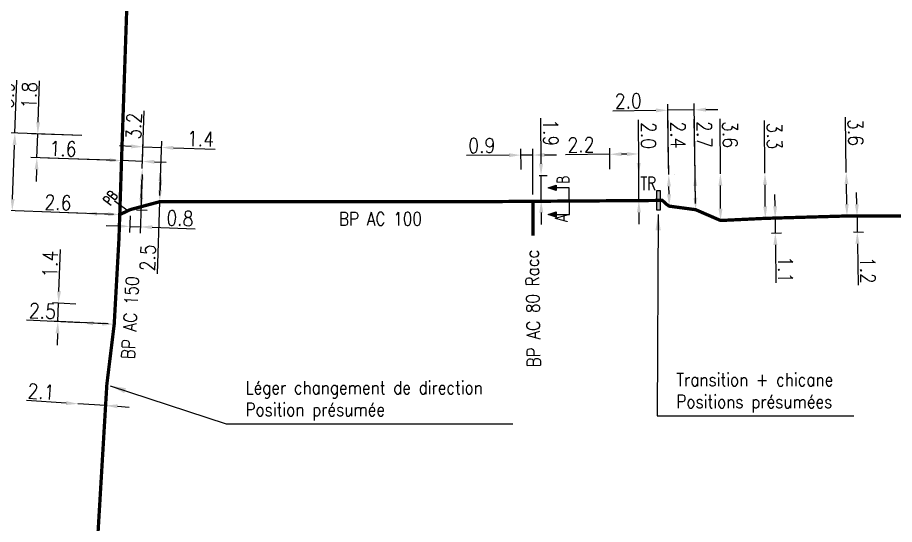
# Model space of a CAD drawing. Header units: millimetres. Extents: x 185000 to 186000, y 127990 to 129010.
# Drawn here: x 185063.8 to 185130.4, y 128112.7 to 128151.2 of the extents above; entities that cross this region are included whole.
import ezdxf
from ezdxf.enums import TextEntityAlignment as Align

# ---------------------------------------------------------------- set-up
doc = ezdxf.new("R2010")
doc.units = ezdxf.units.MM
doc.header["$PDMODE"] = 34
for name, pattern in [('L_25_AP', [2000, 1000, 1000]), ('L_25_PE', [2000, 1000, 1000]), ('L_RAC_AP', [3.5, 2, -1.5])]:
    doc.linetypes.add(name, pattern=pattern)
doc.layers.get('0').update_dxf_attribs({"linetype": 'CONTINUOUS'})
doc.layers.get('DEFPOINTS').update_dxf_attribs({"linetype": 'CONTINUOUS'})
for name, color, linetype in [('L_150', 1, 'CONTINUOUS'), ('L_170', 7, 'CONTINUOUS'), ('L_340', 7, 'CONTINUOUS'), ('L_900', 7, 'CONTINUOUS')]:
    doc.layers.add(name, color=color, linetype=linetype)
doc.styles.add('G_ROMANS', font='ROMANS.SHX', dxfattribs={"width": 0.75})
doc.styles.add('indication', font='isocp.shx', dxfattribs={"width": 0.85})
doc.styles.get("Standard").update_dxf_attribs({"font": 'romans.shx', "width": 0.85})
doc.dimstyles.get("Standard").update_dxf_attribs({"dimtxt": 1.5, "dimasz": 1.2, "dimexe": 0.625, "dimexo": 0.625, "dimgap": 0.25, "dimtad": 1, "dimdec": 1, "dimzin": 0, "dimdsep": 46, "dimtxsty": 'Standard', "dimcen": -0.5, "dimadec": 0, "dimazin": 0, "dimtfac": 1, "dimtdec": 1, "dimtmove": 0, "dimatfit": 3, "dimfxl": 0, "dimtolj": 1, "dimtzin": 0, "dimarcsym": 0})

# ---------------------------------------------------------------- blocks, each defined once
blk = doc.blocks.new('*D2101')
at = {"layer": 'DEFPOINTS', "color": 0, "linetype": 'Continuous', "transparency": 16777216}
for p in [(185066.927, 128129.486), (185068.707, 128129.402), (185071.155, 128127.886)]:
    blk.add_point(p, dxfattribs=at)
at = {"layer": 'L_150', "color": 0, "linetype": 'Continuous', "lineweight": -2, "transparency": 16777216}
for p, q in [((185066.958, 128130.385), (185067.07, 128133.571)), ((185068.238, 128129.424), (185066.459, 128129.508)), ((185066.878, 128128.087), (185066.927, 128129.486)), ((185070.687, 128127.908), (185066.41, 128128.109)), ((185066.847, 128127.187), (185066.816, 128126.288))]:
    blk.add_line(p, q, dxfattribs=at)
at = {"layer": 'L_150', "color": 0, "linetype": 'Continuous', "transparency": 16777216}
for points in [[(185066.809, 128130.39), (185067.108, 128130.38), (185066.927, 128129.486)], [(185066.697, 128127.192), (185066.997, 128127.182), (185066.878, 128128.087)]]:
    blk.add_solid(points, dxfattribs=at)
at = {"layer": 'L_150', "color": 0, "linetype": 'Continuous', "transparency": 16777216, "insert": (185066.28, 128132.454), "char_height": 1.125, "attachment_point": 5, "rotation": 88.00261}
blk.add_mtext('\\A1;1.4', dxfattribs=at)
blk = doc.blocks.new('*D2102')
at = {"layer": 'DEFPOINTS', "color": 0, "linetype": 'Continuous', "transparency": 16777216}
for p in [(185068.658, 128128.003), (185068.658, 128128.003), (185071.155, 128127.886)]:
    blk.add_point(p, dxfattribs=at)
at = {"layer": 'L_150', "color": 0, "linetype": 'Continuous', "lineweight": -2, "transparency": 16777216}
for p, q in [((185068.658, 128128.003), (185064.484, 128128.199)), ((185070.256, 128127.928), (185069.557, 128127.961))]:
    blk.add_line(p, q, dxfattribs=at)
at = {"layer": 'L_150', "color": 0, "linetype": 'Continuous', "transparency": 16777216}
for points in [[(185069.564, 128128.111), (185069.55, 128127.811), (185068.658, 128128.003)], [(185070.263, 128128.078), (185070.249, 128127.778), (185071.155, 128127.886)]]:
    blk.add_solid(points, dxfattribs=at)
at = {"layer": 'L_150', "color": 0, "linetype": 'Continuous', "transparency": 16777216, "insert": (185065.707, 128128.892), "char_height": 1.125, "attachment_point": 5, "rotation": 357.31492}
blk.add_mtext('\\A1;2.5', dxfattribs=at)
blk = doc.blocks.new('*D2103')
at = {"layer": 'DEFPOINTS', "color": 0, "linetype": 'Continuous', "transparency": 16777216}
for p in [(185068.404, 128121.844), (185068.404, 128121.844), (185070.5, 128121.712)]:
    blk.add_point(p, dxfattribs=at)
at = {"layer": 'L_150', "color": 0, "linetype": 'Continuous', "lineweight": -2, "transparency": 16777216}
for p, q in [((185067.506, 128121.901), (185064.506, 128122.091)), ((185070.5, 128121.712), (185068.404, 128121.844)), ((185071.398, 128121.655), (185072.296, 128121.598))]:
    blk.add_line(p, q, dxfattribs=at)
at = {"layer": 'L_150', "color": 0, "linetype": 'Continuous', "transparency": 16777216}
for points in [[(185067.515, 128122.051), (185067.496, 128121.751), (185068.404, 128121.844)], [(185071.407, 128121.805), (185071.388, 128121.505), (185070.5, 128121.712)]]:
    blk.add_solid(points, dxfattribs=at)
at = {"layer": 'L_150', "color": 0, "linetype": 'Continuous', "transparency": 16777216, "insert": (185065.604, 128122.773), "char_height": 1.125, "attachment_point": 5, "rotation": 356.38094}
blk.add_mtext('\\A1;2.1', dxfattribs=at)
blk = doc.blocks.new('*D2104')
at = {"layer": 'DEFPOINTS', "color": 0, "linetype": 'Continuous', "transparency": 16777216}
for p in [(185065.348, 128142.336), (185069.153, 128142.203), (185071.71, 128140.313)]:
    blk.add_point(p, dxfattribs=at)
at = {"layer": 'L_150', "color": 0, "linetype": 'Continuous', "lineweight": -2, "transparency": 16777216}
for p, q in [((185065.379, 128143.235), (185065.488, 128146.375)), ((185068.685, 128142.219), (185064.879, 128142.352)), ((185065.285, 128140.537), (185065.348, 128142.336)), ((185071.241, 128140.329), (185064.816, 128140.553)), ((185065.253, 128139.637), (185065.222, 128138.738))]:
    blk.add_line(p, q, dxfattribs=at)
at = {"layer": 'L_150', "color": 0, "linetype": 'Continuous', "transparency": 16777216}
for points in [[(185065.229, 128143.24), (185065.529, 128143.23), (185065.348, 128142.336)], [(185065.103, 128139.643), (185065.403, 128139.632), (185065.285, 128140.537)]]:
    blk.add_solid(points, dxfattribs=at)
at = {"layer": 'L_150', "color": 0, "linetype": 'Continuous', "transparency": 16777216, "insert": (185064.7, 128145.281), "char_height": 1.125, "attachment_point": 5, "rotation": 88.00261}
blk.add_mtext('\\A1;1.8', dxfattribs=at)
blk = doc.blocks.new('*D2105')
at = {"layer": 'DEFPOINTS', "color": 0, "linetype": 'Continuous', "transparency": 16777216}
for p in [(185071.71, 128140.313), (185073.309, 128140.257), (185073.309, 128140.257)]:
    blk.add_point(p, dxfattribs=at)
at = {"layer": 'L_150', "color": 0, "linetype": 'Continuous', "lineweight": -2, "transparency": 16777216}
for p, q in [((185070.81, 128140.344), (185066.123, 128140.508)), ((185073.309, 128140.257), (185071.71, 128140.313)), ((185074.208, 128140.226), (185075.108, 128140.194))]:
    blk.add_line(p, q, dxfattribs=at)
at = {"layer": 'L_150', "color": 0, "linetype": 'Continuous', "transparency": 16777216}
for points in [[(185070.815, 128140.494), (185070.805, 128140.194), (185071.71, 128140.313)], [(185074.213, 128140.376), (185074.203, 128140.076), (185073.309, 128140.257)]]:
    blk.add_solid(points, dxfattribs=at)
at = {"layer": 'L_150', "color": 0, "linetype": 'Continuous', "transparency": 16777216, "insert": (185067.27, 128141.218), "char_height": 1.125, "attachment_point": 5, "rotation": 358.00261}
blk.add_mtext('\\A1;1.6', dxfattribs=at)
blk = doc.blocks.new('*D2106')
at = {"layer": 'DEFPOINTS', "color": 0, "linetype": 'Continuous', "transparency": 16777216}
for p in [(185063.613, 128142.396), (185069.153, 128142.203), (185071.576, 128136.215)]:
    blk.add_point(p, dxfattribs=at)
at = {"layer": 'L_150', "color": 0, "linetype": 'Continuous', "lineweight": -2, "transparency": 16777216}
for p, q in [((185063.613, 128142.396), (185063.754, 128146.423)), ((185068.685, 128142.219), (185063.145, 128142.413)), ((185063.439, 128137.399), (185063.582, 128141.497)), ((185071.107, 128136.231), (185062.939, 128136.516))]:
    blk.add_line(p, q, dxfattribs=at)
at = {"layer": 'L_150', "color": 0, "linetype": 'Continuous', "transparency": 16777216}
for points in [[(185063.432, 128141.502), (185063.732, 128141.492), (185063.613, 128142.396)], [(185063.289, 128137.404), (185063.589, 128137.394), (185063.408, 128136.5)]]:
    blk.add_solid(points, dxfattribs=at)
at = {"layer": 'L_150', "color": 0, "linetype": 'Continuous', "transparency": 16777216, "insert": (185062.964, 128145.283), "char_height": 1.125, "attachment_point": 5, "rotation": 88.00261}
blk.add_mtext('\\A1;5.9', dxfattribs=at)
blk = doc.blocks.new('*D2107')
at = {"layer": 'DEFPOINTS', "color": 0, "linetype": 'Continuous', "transparency": 16777216}
for p in [(185068.947, 128136.307), (185068.947, 128136.307), (185071.576, 128136.215)]:
    blk.add_point(p, dxfattribs=at)
at = {"layer": 'L_150', "color": 0, "linetype": 'Continuous', "lineweight": -2, "transparency": 16777216}
for p, q in [((185068.947, 128136.307), (185065.671, 128136.421)), ((185070.676, 128136.246), (185069.847, 128136.275))]:
    blk.add_line(p, q, dxfattribs=at)
at = {"layer": 'L_150', "color": 0, "linetype": 'Continuous', "transparency": 16777216}
for points in [[(185069.852, 128136.425), (185069.842, 128136.125), (185068.947, 128136.307)], [(185070.682, 128136.396), (185070.671, 128136.096), (185071.576, 128136.215)]]:
    blk.add_solid(points, dxfattribs=at)
at = {"layer": 'L_150', "color": 0, "linetype": 'Continuous', "transparency": 16777216, "insert": (185066.885, 128137.129), "char_height": 1.125, "attachment_point": 5, "rotation": 358.00261}
blk.add_mtext('\\A1;2.6', dxfattribs=at)
blk = doc.blocks.new('*D2108')
at = {"layer": 'DEFPOINTS', "color": 0, "linetype": 'Continuous', "transparency": 16777216}
for p in [(185073.347, 128141.364), (185073.29, 128139.717), (185074.604, 128137.191)]:
    blk.add_point(p, dxfattribs=at)
at = {"layer": 'L_150', "color": 0, "linetype": 'Continuous', "lineweight": -2, "transparency": 16777216}
for p, q in [((185073.306, 128140.185), (185073.363, 128141.833)), ((185074.62, 128137.659), (185074.762, 128141.785)), ((185072.447, 128141.395), (185071.548, 128141.426)), ((185073.347, 128141.364), (185074.746, 128141.317)), ((185075.645, 128141.286), (185078.831, 128141.177))]:
    blk.add_line(p, q, dxfattribs=at)
at = {"layer": 'L_150', "color": 0, "linetype": 'Continuous', "transparency": 16777216}
for points in [[(185072.452, 128141.545), (185072.442, 128141.245), (185073.347, 128141.364)], [(185075.651, 128141.436), (185075.64, 128141.136), (185074.746, 128141.317)]]:
    blk.add_solid(points, dxfattribs=at)
at = {"layer": 'L_150', "color": 0, "linetype": 'Continuous', "transparency": 16777216, "insert": (185077.714, 128141.966), "char_height": 1.125, "attachment_point": 5, "rotation": 358.04693}
blk.add_mtext('\\A1;1.4', dxfattribs=at)
blk = doc.blocks.new('*D2109')
at = {"layer": 'DEFPOINTS', "color": 0, "linetype": 'Continuous', "transparency": 16777216}
for p in [(185074.689, 128139.669), (185074.689, 128139.669), (185074.604, 128137.191)]:
    blk.add_point(p, dxfattribs=at)
at = {"layer": 'L_150', "color": 0, "linetype": 'Continuous', "lineweight": -2, "transparency": 16777216}
for p, q in [((185074.658, 128138.77), (185074.635, 128138.09)), ((185074.604, 128137.191), (185074.415, 128131.723))]:
    blk.add_line(p, q, dxfattribs=at)
at = {"layer": 'L_150', "color": 0, "linetype": 'Continuous', "transparency": 16777216}
for points in [[(185074.508, 128138.775), (185074.808, 128138.765), (185074.689, 128139.669)], [(185074.485, 128138.095), (185074.785, 128138.085), (185074.604, 128137.191)]]:
    blk.add_solid(points, dxfattribs=at)
at = {"layer": 'L_150', "color": 0, "linetype": 'Continuous', "transparency": 16777216, "insert": (185073.707, 128132.937), "char_height": 1.125, "attachment_point": 5, "rotation": 88.02665}
blk.add_mtext('\\A1;2.5', dxfattribs=at)
blk = doc.blocks.new('*D2110')
at = {"layer": 'DEFPOINTS', "color": 0, "ltscale": 0.5, "transparency": 16777216}
for p in [(185073.29, 128139.717), (185072.382, 128136.596), (185073.137, 128135.284)]:
    blk.add_point(p, dxfattribs=at)
at = {"layer": 'L_340', "color": 0, "lineweight": -2, "ltscale": 0.5, "transparency": 16777216}
for p, q in [((185073.274, 128139.249), (185073.121, 128134.816)), ((185072.366, 128136.128), (185072.322, 128134.843)), ((185071.438, 128135.342), (185070.539, 128135.373)), ((185072.338, 128135.312), (185073.137, 128135.284)), ((185074.037, 128135.254), (185077.313, 128135.142))]:
    blk.add_line(p, q, dxfattribs=at)
at = {"layer": 'L_340', "color": 0, "ltscale": 0.5, "transparency": 16777216}
for points in [[(185071.443, 128135.492), (185071.433, 128135.192), (185072.338, 128135.312)], [(185074.042, 128135.404), (185074.032, 128135.104), (185073.137, 128135.284)]]:
    blk.add_solid(points, dxfattribs=at)
at = {"layer": 'L_340', "color": 0, "ltscale": 0.5, "transparency": 16777216, "insert": (185076.15, 128135.932), "char_height": 1.125, "attachment_point": 5, "rotation": 358.04693}
blk.add_mtext('\\A1;0.8', dxfattribs=at)
blk = doc.blocks.new('*D2111')
at = {"layer": 'DEFPOINTS', "color": 0, "ltscale": 0.5, "transparency": 16777216}
for p in [(185073.29, 128139.717), (185073.29, 128139.717), (185072.382, 128136.596)]:
    blk.add_point(p, dxfattribs=at)
at = {"layer": 'L_340', "color": 0, "lineweight": -2, "ltscale": 0.5, "transparency": 16777216}
for p, q in [((185073.29, 128139.717), (185073.441, 128144.098)), ((185073.213, 128137.468), (185073.259, 128138.818)), ((185072.85, 128136.58), (185073.65, 128136.552))]:
    blk.add_line(p, q, dxfattribs=at)
at = {"layer": 'L_340', "color": 0, "ltscale": 0.5, "transparency": 16777216}
for points in [[(185073.109, 128138.823), (185073.409, 128138.812), (185073.29, 128139.717)], [(185073.063, 128137.473), (185073.362, 128137.463), (185073.182, 128136.569)]]:
    blk.add_solid(points, dxfattribs=at)
at = {"layer": 'L_340', "color": 0, "ltscale": 0.5, "transparency": 16777216, "insert": (185072.65, 128142.935), "char_height": 1.125, "attachment_point": 5, "rotation": 88.02665}
blk.add_mtext('\\A1;3.2', dxfattribs=at)
blk = doc.blocks.new('*D2112')
at = {"layer": 'DEFPOINTS', "color": 0, "linetype": 'Continuous', "transparency": 16777216}
for p in [(185102.046, 128140.733), (185102.053, 128139.173), (185102.961, 128137.26)]:
    blk.add_point(p, dxfattribs=at)
at = {"layer": 'L_170', "color": 0, "linetype": 'Continuous', "lineweight": -2, "transparency": 16777216}
for p, q in [((185102.051, 128139.642), (185102.044, 128141.201)), ((185102.959, 128137.729), (185102.944, 128141.208)), ((185101.146, 128140.726), (185097.911, 128140.702)), ((185102.946, 128140.739), (185102.046, 128140.733)), ((185103.846, 128140.746), (185104.746, 128140.753))]:
    blk.add_line(p, q, dxfattribs=at)
at = {"layer": 'L_170', "color": 0, "linetype": 'Continuous', "transparency": 16777216}
for points in [[(185101.145, 128140.876), (185101.147, 128140.576), (185102.046, 128140.733)], [(185103.845, 128140.896), (185103.847, 128140.596), (185102.946, 128140.739)]]:
    blk.add_solid(points, dxfattribs=at)
at = {"layer": 'L_170', "color": 0, "linetype": 'Continuous', "transparency": 16777216, "insert": (185099.072, 128141.46), "char_height": 1.125, "attachment_point": 5, "rotation": 0.42906}
blk.add_mtext('\\A1;0.9', dxfattribs=at)
blk = doc.blocks.new('*D2113')
at = {"layer": 'DEFPOINTS', "color": 0, "linetype": 'Continuous', "transparency": 16777216}
for p in [(185102.953, 128139.18), (185103.573, 128139.182), (185102.961, 128137.26)]:
    blk.add_point(p, dxfattribs=at)
at = {"layer": 'L_170', "color": 0, "linetype": 'Continuous', "lineweight": -2, "transparency": 16777216}
for p, q in [((185103.57, 128140.082), (185103.555, 128143.528)), ((185103.422, 128139.182), (185104.042, 128139.184)), ((185103.582, 128137.262), (185103.573, 128139.182)), ((185103.43, 128137.262), (185104.05, 128137.264)), ((185103.586, 128136.362), (185103.589, 128135.462))]:
    blk.add_line(p, q, dxfattribs=at)
at = {"layer": 'L_170', "color": 0, "linetype": 'Continuous', "transparency": 16777216}
for points in [[(185103.72, 128140.083), (185103.42, 128140.082), (185103.573, 128139.182)], [(185103.736, 128136.363), (185103.436, 128136.362), (185103.582, 128137.262)]]:
    blk.add_solid(points, dxfattribs=at)
at = {"layer": 'L_170', "color": 0, "linetype": 'Continuous', "transparency": 16777216, "insert": (185104.309, 128142.433), "char_height": 1.125, "attachment_point": 5, "rotation": 270.24637}
blk.add_mtext('\\A1;1.9', dxfattribs=at)
blk = doc.blocks.new('L_340_13')
at = {"color": 0, "linetype": 'Continuous', "flags": 128}
blk.add_lwpolyline([(0, 0), (0, 1.25)], dxfattribs=at)
at = {"color": 0, "linetype": 'Continuous', "style": 'G_ROMANS', "width": 0.75}
blk.add_text('PB', height=0.75, dxfattribs=at).set_placement((0, 1.663), align=Align.MIDDLE)
at = {"color": 0, "linetype": 'Continuous', "width": 0.75, "flags": 3}
for tag, p in [('DEF_LEG', (0, -10)), ('DEF_COUP', (0, -12.5)), ('DEF_TYPE', (0, -15))]:
    blk.add_attdef(tag, text='', height=1.2, dxfattribs=at).set_placement(p, align=Align.MIDDLE)
blk = doc.blocks.new('*D2166')
at = {"layer": 'DEFPOINTS', "color": 0, "linetype": 'Continuous', "transparency": 16777216}
for p in [(185126.753, 128139.419), (185126.753, 128139.419), (185126.804, 128136.11)]:
    blk.add_point(p, dxfattribs=at)
at = {"layer": 'L_150', "color": 0, "linetype": 'Continuous', "lineweight": -2, "transparency": 16777216}
for p, q in [((185126.753, 128139.419), (185126.688, 128143.627)), ((185126.79, 128137.01), (185126.767, 128138.519))]:
    blk.add_line(p, q, dxfattribs=at)
at = {"layer": 'L_150', "color": 0, "linetype": 'Continuous', "transparency": 16777216}
for points in [[(185126.917, 128138.521), (185126.617, 128138.517), (185126.753, 128139.419)], [(185126.94, 128137.012), (185126.64, 128137.007), (185126.804, 128136.11)]]:
    blk.add_solid(points, dxfattribs=at)
at = {"layer": 'L_150', "color": 0, "linetype": 'Continuous', "transparency": 16777216, "insert": (185127.456, 128142.449), "char_height": 1.125, "attachment_point": 5, "rotation": 270.88237}
blk.add_mtext('\\A1;3.6', dxfattribs=at)
blk = doc.blocks.new('*D2167')
at = {"layer": 'DEFPOINTS', "color": 0, "linetype": 'Continuous', "transparency": 16777216}
for p in [(185126.804, 128136.11), (185126.822, 128134.91), (185127.587, 128134.897)]:
    blk.add_point(p, dxfattribs=at)
at = {"layer": 'L_150', "color": 0, "linetype": 'Continuous', "lineweight": -2, "transparency": 16777216}
for p, q in [((185127.554, 128136.996), (185127.541, 128137.896)), ((185127.273, 128136.102), (185128.037, 128136.088)), ((185127.568, 128136.096), (185127.587, 128134.897)), ((185127.291, 128134.902), (185128.056, 128134.888)), ((185127.601, 128133.997), (185127.649, 128130.855))]:
    blk.add_line(p, q, dxfattribs=at)
at = {"layer": 'L_150', "color": 0, "linetype": 'Continuous', "transparency": 16777216}
for points in [[(185127.704, 128136.999), (185127.404, 128136.994), (185127.568, 128136.096)], [(185127.751, 128133.999), (185127.451, 128133.994), (185127.587, 128134.897)]]:
    blk.add_solid(points, dxfattribs=at)
at = {"layer": 'L_150', "color": 0, "linetype": 'Continuous', "transparency": 16777216, "insert": (185128.382, 128131.987), "char_height": 1.125, "attachment_point": 5, "rotation": 270.88237}
blk.add_mtext('\\A1;1.2', dxfattribs=at)
blk = doc.blocks.new('*D2168')
at = {"layer": 'DEFPOINTS', "color": 0, "linetype": 'Continuous', "transparency": 16777216}
for p in [(185120.575, 128139.368), (185120.575, 128139.368), (185120.604, 128135.93)]:
    blk.add_point(p, dxfattribs=at)
at = {"layer": 'L_150', "color": 0, "linetype": 'Continuous', "lineweight": -2, "transparency": 16777216}
for p, q in [((185120.575, 128139.368), (185120.542, 128143.37)), ((185120.596, 128136.83), (185120.582, 128138.468))]:
    blk.add_line(p, q, dxfattribs=at)
at = {"layer": 'L_150', "color": 0, "linetype": 'Continuous', "transparency": 16777216}
for points in [[(185120.732, 128138.469), (185120.432, 128138.467), (185120.575, 128139.368)], [(185120.746, 128136.831), (185120.446, 128136.829), (185120.604, 128135.93)]]:
    blk.add_solid(points, dxfattribs=at)
at = {"layer": 'L_150', "color": 0, "linetype": 'Continuous', "transparency": 16777216, "insert": (185121.302, 128142.187), "char_height": 1.125, "attachment_point": 5, "rotation": 270.47554}
blk.add_mtext('\\A1;3.3', dxfattribs=at)
blk = doc.blocks.new('*D2169')
at = {"layer": 'DEFPOINTS', "color": 0, "linetype": 'Continuous', "transparency": 16777216}
for p in [(185113.27, 128139.257), (185113.27, 128139.257), (185113.306, 128136.857)]:
    blk.add_point(p, dxfattribs=at)
at = {"layer": 'L_150', "color": 0, "linetype": 'Continuous', "lineweight": -2, "transparency": 16777216}
for p, q in [((185113.27, 128139.257), (185113.206, 128143.464)), ((185113.739, 128139.264), (185113.739, 128139.264)), ((185113.293, 128137.757), (185113.284, 128138.357)), ((185113.775, 128136.864), (185113.775, 128136.864))]:
    blk.add_line(p, q, dxfattribs=at)
at = {"layer": 'L_150', "color": 0, "linetype": 'Continuous', "transparency": 16777216}
for points in [[(185113.434, 128138.359), (185113.134, 128138.355), (185113.27, 128139.257)], [(185113.443, 128137.759), (185113.143, 128137.755), (185113.306, 128136.857)]]:
    blk.add_solid(points, dxfattribs=at)
at = {"layer": 'L_150', "color": 0, "linetype": 'Continuous', "transparency": 16777216, "insert": (185113.974, 128142.264), "char_height": 1.125, "attachment_point": 5, "rotation": 270.87092}
blk.add_mtext('\\A1;2.4', dxfattribs=at)
blk = doc.blocks.new('*D2170')
at = {"layer": 'DEFPOINTS', "color": 0, "linetype": 'Continuous', "transparency": 16777216}
for p in [(185117.19, 128139.317), (185117.19, 128139.317), (185117.204, 128135.767)]:
    blk.add_point(p, dxfattribs=at)
at = {"layer": 'L_150', "color": 0, "linetype": 'Continuous', "lineweight": -2, "transparency": 16777216}
for p, q in [((185117.19, 128139.317), (185117.173, 128143.48)), ((185117.201, 128136.667), (185117.194, 128138.417))]:
    blk.add_line(p, q, dxfattribs=at)
at = {"layer": 'L_150', "color": 0, "linetype": 'Continuous', "transparency": 16777216}
for points in [[(185117.344, 128138.417), (185117.044, 128138.416), (185117.19, 128139.317)], [(185117.351, 128136.667), (185117.051, 128136.666), (185117.204, 128135.767)]]:
    blk.add_solid(points, dxfattribs=at)
at = {"layer": 'L_150', "color": 0, "linetype": 'Continuous', "transparency": 16777216, "insert": (185117.928, 128142.294), "char_height": 1.125, "attachment_point": 5, "rotation": 270.23508}
blk.add_mtext('\\A1;3.6', dxfattribs=at)
blk = doc.blocks.new('*D2171')
at = {"layer": 'DEFPOINTS', "color": 0, "linetype": 'Continuous', "transparency": 16777216}
for p in [(185113.196, 128144.141), (185113.27, 128139.257), (185115.311, 128136.588)]:
    blk.add_point(p, dxfattribs=at)
at = {"layer": 'L_150', "color": 0, "linetype": 'Continuous', "lineweight": -2, "transparency": 16777216}
for p, q in [((185113.263, 128139.726), (185113.189, 128144.609)), ((185115.304, 128137.056), (185115.188, 128144.64)), ((185112.296, 128144.127), (185109.018, 128144.077)), ((185115.196, 128144.171), (185113.196, 128144.141)), ((185116.095, 128144.185), (185116.995, 128144.198))]:
    blk.add_line(p, q, dxfattribs=at)
at = {"layer": 'L_150', "color": 0, "linetype": 'Continuous', "transparency": 16777216}
for points in [[(185112.294, 128144.277), (185112.298, 128143.977), (185113.196, 128144.141)], [(185116.093, 128144.335), (185116.098, 128144.035), (185115.196, 128144.171)]]:
    blk.add_solid(points, dxfattribs=at)
at = {"layer": 'L_150', "color": 0, "linetype": 'Continuous', "transparency": 16777216, "insert": (185110.195, 128144.845), "char_height": 1.125, "attachment_point": 5, "rotation": 0.87055}
blk.add_mtext('\\A1;2.0', dxfattribs=at)
blk = doc.blocks.new('*D2172')
at = {"layer": 'DEFPOINTS', "color": 0, "linetype": 'Continuous', "transparency": 16777216}
for p in [(185115.27, 128139.287), (185115.27, 128139.287), (185115.311, 128136.588)]:
    blk.add_point(p, dxfattribs=at)
at = {"layer": 'L_150', "color": 0, "linetype": 'Continuous', "lineweight": -2, "transparency": 16777216}
for p, q in [((185115.27, 128139.287), (185115.206, 128143.472)), ((185115.297, 128137.488), (185115.283, 128138.387))]:
    blk.add_line(p, q, dxfattribs=at)
at = {"layer": 'L_150', "color": 0, "linetype": 'Continuous', "transparency": 16777216}
for points in [[(185115.433, 128138.39), (185115.133, 128138.385), (185115.27, 128139.287)], [(185115.447, 128137.49), (185115.147, 128137.485), (185115.311, 128136.588)]]:
    blk.add_solid(points, dxfattribs=at)
at = {"layer": 'L_150', "color": 0, "linetype": 'Continuous', "transparency": 16777216, "insert": (185115.974, 128142.294), "char_height": 1.125, "attachment_point": 5, "rotation": 270.87055}
blk.add_mtext('\\A1;2.7', dxfattribs=at)
blk = doc.blocks.new('*D2173')
at = {"layer": 'DEFPOINTS', "color": 0, "linetype": 'Continuous', "transparency": 16777216}
for p in [(185108.788, 128140.794), (185108.793, 128139.202), (185111, 128137.279)]:
    blk.add_point(p, dxfattribs=at)
at = {"layer": 'L_150', "color": 0, "linetype": 'Continuous', "lineweight": -2, "transparency": 16777216}
for p, q in [((185108.792, 128139.671), (185108.786, 128141.262)), ((185110.998, 128137.748), (185110.986, 128141.289)), ((185108.788, 128140.794), (185105.427, 128140.752)), ((185110.088, 128140.81), (185109.688, 128140.805))]:
    blk.add_line(p, q, dxfattribs=at)
at = {"layer": 'L_150', "color": 0, "linetype": 'Continuous', "transparency": 16777216}
for points in [[(185109.686, 128140.955), (185109.69, 128140.655), (185108.788, 128140.794)], [(185110.086, 128140.96), (185110.09, 128140.66), (185110.988, 128140.821)]]:
    blk.add_solid(points, dxfattribs=at)
at = {"layer": 'L_150', "color": 0, "linetype": 'Continuous', "transparency": 16777216, "insert": (185106.607, 128141.517), "char_height": 1.125, "attachment_point": 5, "rotation": 0.70498}
blk.add_mtext('\\A1;2.2', dxfattribs=at)
blk = doc.blocks.new('*D2174')
at = {"layer": 'DEFPOINTS', "color": 0, "linetype": 'Continuous', "transparency": 16777216}
for p in [(185110.993, 128139.229), (185110.993, 128139.229), (185111, 128137.279)]:
    blk.add_point(p, dxfattribs=at)
at = {"layer": 'L_150', "color": 0, "linetype": 'Continuous', "lineweight": -2, "transparency": 16777216}
for p, q in [((185110.99, 128140.129), (185110.979, 128143.408)), ((185111, 128137.279), (185110.993, 128139.229)), ((185111.003, 128136.379), (185111.006, 128135.479))]:
    blk.add_line(p, q, dxfattribs=at)
at = {"layer": 'L_150', "color": 0, "linetype": 'Continuous', "transparency": 16777216}
for points in [[(185111.14, 128140.13), (185110.84, 128140.128), (185110.993, 128139.229)], [(185111.153, 128136.38), (185110.853, 128136.378), (185111, 128137.279)]]:
    blk.add_solid(points, dxfattribs=at)
at = {"layer": 'L_150', "color": 0, "linetype": 'Continuous', "transparency": 16777216, "insert": (185111.733, 128142.221), "char_height": 1.125, "attachment_point": 5, "rotation": 270.19897}
blk.add_mtext('\\A1;2.0', dxfattribs=at)
blk = doc.blocks.new('L_340_19')
at = {"linetype": 'Continuous'}
blk.add_hatch(color=0, dxfattribs=at).paths.add_polyline_path([(0.125, 0.75), (-0.125, 0.75), (-0.125, -0.75), (0.125, -0.75)])
at = {"color": 0, "linetype": 'Continuous'}
blk.add_lwpolyline([(-0.125, 0.75), (0.125, 0.75), (0.125, -0.75), (-0.125, -0.75)], close=True, dxfattribs=at)
at = {"color": 0, "linetype": 'Continuous', "width": 0.75}
for tag, height, flags, p in [('TR', 1, 8, (0, 1.981)), ('DEF_LEG', 1.2, 3, (0, -5)), ('DEF_COUP', 1.2, 3, (0, -7.5)), ('DEF_TYPE', 1.2, 3, (0, -10))]:
    blk.add_attdef(tag, text='', height=height, dxfattribs=dict(at, flags=flags)).set_placement(p, align=Align.MIDDLE)
blk = doc.blocks.new('*D1363')
at = {"layer": 'DEFPOINTS', "color": 0, "linetype": 'Continuous', "transparency": 16777216}
for p in [(185120.604, 128135.93), (185120.613, 128134.8), (185121.363, 128134.817)]:
    blk.add_point(p, dxfattribs=at)
at = {"layer": 'L_150', "color": 0, "linetype": 'Continuous', "lineweight": -2, "transparency": 16777216}
for p, q in [((185121.346, 128136.847), (185121.338, 128137.747)), ((185121.072, 128135.941), (185121.822, 128135.957)), ((185121.353, 128135.947), (185121.363, 128134.817)), ((185121.082, 128134.811), (185121.831, 128134.827)), ((185121.37, 128133.917), (185121.394, 128131.038))]:
    blk.add_line(p, q, dxfattribs=at)
at = {"layer": 'L_150', "color": 0, "linetype": 'Continuous', "transparency": 16777216}
for points in [[(185121.496, 128136.848), (185121.196, 128136.845), (185121.353, 128135.947)], [(185121.52, 128133.918), (185121.22, 128133.916), (185121.363, 128134.817)]]:
    blk.add_solid(points, dxfattribs=at)
at = {"layer": 'L_150', "color": 0, "linetype": 'Continuous', "transparency": 16777216, "insert": (185122.136, 128132.028), "char_height": 1.125, "attachment_point": 5, "rotation": 270.47554}
blk.add_mtext('\\A1;1.1', dxfattribs=at)

msp = doc.modelspace()

# ---------------------------------------------------------------- hatches: boundary and pattern name
at = {"layer": 'L_900'}
h = msp.add_hatch(color=256, dxfattribs=at)
h.dxf.hatch_style = 1
h.paths.add_polyline_path([(185104.711, 128138.453), (185104.112, 128138.25), (185104.713, 128138.053)])
h = msp.add_hatch(color=256, dxfattribs=at)
h.dxf.hatch_style = 1
h.paths.add_polyline_path([(185104.72, 128136.424), (185104.121, 128136.221), (185104.722, 128136.024)])

# ---------------------------------------------------------------- linework, layer by layer
at = {"layer": 'L_150', "linetype": 'L_25_AP', "ltscale": 0.5, "const_width": 0.25, "flags": 128}
for points in [[(185064.208, 128036.232), (185064.208, 128036.232), (185064.208, 128036.232), (185064.522, 128039.274), (185064.655, 128040.568), (185065.143, 128046.649), (185065.444, 128058.599), (185065.444, 128058.599), (185066.149, 128069.135), (185067.078, 128081.8), (185067.078, 128081.8), (185068.355, 128085.286), (185068.444, 128085.875), (185068.065, 128088.356), (185068.935, 128100.224), (185068.935, 128100.224), (185069.787, 128109.737), (185069.787, 128109.737), (185070.5, 128121.712), (185070.595, 128123.309), (185071.155, 128127.886), (185071.517, 128134.416), (185071.576, 128136.215), (185071.71, 128140.313), (185072.119, 128152.206), (185072.119, 128152.206), (185072.716, 128164.141), (185072.716, 128164.141), (185072.746, 128164.741), (185072.724, 128171.183), (185073.089, 128183.262), (185073.089, 128183.262), (185073.356, 128195.16), (185073.356, 128195.16), (185073.401, 128207.053), (185073.401, 128207.053), (185073.243, 128208.703), (185072.98, 128211.459), (185073.043, 128212.079)], [(185112.5, 128137.289), (185111, 128137.279), (185102.967, 128137.224), (185098.927, 128137.196), (185074.604, 128137.191), (185072.382, 128136.596), (185072.201, 128136.511), (185071.576, 128136.215)]]:
    msp.add_lwpolyline(points, dxfattribs=at)
at = {"layer": 'L_150', "linetype": 'L_25_PE', "ltscale": 0.5, "const_width": 0.25, "flags": 128}
msp.add_lwpolyline([(185149.333, 128137.924), (185148.733, 128137.945), (185148.709, 128137.245), (185148.204, 128137.132, -0.014887), (185147.493, 128137.012, -0.026077), (185146.234, 128136.903), (185144.219, 128136.551), (185142.873, 128136.425), (185134.457, 128136.087), (185126.804, 128136.11), (185120.604, 128135.93), (185117.204, 128135.767), (185115.311, 128136.588), (185113.306, 128136.857), (185113.306, 128136.857), (185113.089, 128137.006), (185112.785, 128137.291), (185112.5, 128137.289)], format="xyb", dxfattribs=at)
at = {"layer": 'L_170', "linetype": 'L_RAC_AP', "ltscale": 0.5, "const_width": 0.25}
msp.add_lwpolyline([(185102.961, 128137.26), (185102.961, 128134.615), (185102.961, 128134.615)], dxfattribs=at)
at = {"layer": 'L_900', "flags": 128}
for points in [[(185104.711, 128138.453), (185104.713, 128138.053), (185104.112, 128138.25)], [(185104.72, 128136.424), (185104.722, 128136.024), (185104.121, 128136.221)]]:
    msp.add_lwpolyline(points, close=True, dxfattribs=at)
msp.add_lwpolyline([(185104.721, 128136.224), (185105.721, 128136.228), (185105.712, 128138.257), (185104.712, 128138.253)], dxfattribs=at)

# ---------------------------------------------------------------- block references
at = {"layer": 'L_340'}
ref = msp.add_blockref('L_340_19', (185112.5, 128137.289), dxfattribs=at)
ref.add_attrib('TR', 'TR', dxfattribs={"layer": '0', "color": 0, "linetype": 'Continuous', "height": 1, "width": 0.75}).set_placement((185111.709, 128138.578), align=Align.MIDDLE)
at = {"layer": 'L_340', "ltscale": 0.5, "rotation": 54.03314335502092}
msp.add_blockref('L_340_13', (185072.201, 128136.511), dxfattribs=at)

# ---------------------------------------------------------------- texts
at = {"layer": 'L_150', "linetype": 'Continuous', "width": 0.85}
for s, rotation, p in [('BP AC 100', 0.01137, (185091.377, 128135.895)), ('BP AC 150', 86.82706, (185072.372, 128128.383))]:
    msp.add_text(s, height=1, rotation=rotation, dxfattribs=at).set_placement(p, align=Align.MIDDLE)
at = {"layer": 'L_150', "linetype": 'Continuous', "char_height": 1, "attachment_point": 4}
for s, insert in [('Transition + chicane\\PPositions présumées', (185113.847, 128122.681)), ('Léger changement de direction\\PPosition présumée', (185081.12, 128122.074))]:
    msp.add_mtext(s, dxfattribs=dict(at, insert=insert))
at = {"layer": 'L_170', "linetype": 'Continuous', "width": 0.85}
msp.add_text('BP AC 80 Racc', height=1, rotation=90.85299, dxfattribs=at).set_placement((185102.958, 128129.077), align=Align.MIDDLE)
at = {"layer": 'L_900', "char_height": 1, "attachment_point": 1, "rotation": 90.24579, "style": 'indication'}
for s, insert, width in [('B', (185104.743, 128138.546), 1.30558), ('A', (185104.608, 128135.587), 1.62647)]:
    msp.add_mtext(s, dxfattribs=dict(at, insert=insert, width=width))

# ---------------------------------------------------------------- dimensions: what is measured, and where the dimension line sits
at = {"layer": 'L_150', "linetype": 'Continuous'}
for base, p1, p2, angle, override, picture, middle in [((185063.613, 128142.396), (185071.576, 128136.215), (185069.153, 128142.203), 268.00261, {"dimscale": 0.75}, '*D2106', (185063.713, 128145.257)), ((185065.348, 128142.336), (185071.71, 128140.313), (185069.153, 128142.203), 268.00261, {"dimscale": 0.75, "dimatfit": 0}, '*D2104', (185065.449, 128145.255)), ((185113.196, 128144.141), (185115.311, 128136.588), (185113.27, 128139.257), 0.87055, {"dimscale": 0.75}, '*D2171', (185110.207, 128144.095)), ((185110.99323, 128139.22898), (185111, 128137.279), (185110.99323, 128139.22898), 270.19897, {"dimscale": 0.75, "dimatfit": 0}, '*D2174', (185110.98285, 128142.21825)), ((185113.27, 128139.257), (185113.306, 128136.857), (185113.27, 128139.257), 270.87092, {"dimscale": 0.75}, '*D2169', (185113.224, 128142.252)), ((185115.27, 128139.287), (185115.311, 128136.588), (185115.27, 128139.287), 270.87055, {"dimscale": 0.75}, '*D2172', (185115.224, 128142.283)), ((185117.18991, 128139.31656), (185117.20448, 128135.76659), (185117.18991, 128139.31656), 270.23508, {"dimscale": 0.75}, '*D2170', (185117.17771, 128142.29072)), ((185073.347, 128141.364), (185074.604, 128137.191), (185073.29, 128139.717), 358.04693, {"dimscale": 0.75, "dimatfit": 0}, '*D2108', (185077.688, 128141.216)), ((185073.309, 128140.257), (185071.71, 128140.313), (185073.309, 128140.257), 178.00261, {"dimscale": 0.75, "dimatfit": 0}, '*D2105', (185067.244, 128140.468)), ((185108.788, 128140.794), (185111, 128137.279), (185108.793, 128139.202), 0.70498, {"dimscale": 0.75}, '*D2173', (185106.616, 128140.767)), ((185074.689, 128139.669), (185074.604, 128137.191), (185074.689, 128139.669), 268.02665, {"dimscale": 0.75}, '*D2109', (185074.456, 128132.911)), ((185068.947, 128136.307), (185071.576, 128136.215), (185068.947, 128136.307), 358.00261, {"dimscale": 0.75}, '*D2107', (185066.859, 128136.379)), ((185127.587, 128134.897), (185126.804, 128136.11), (185126.822, 128134.91), 90.88237, {"dimscale": 0.75, "dimatfit": 0}, '*D2167', (185127.632, 128131.976)), ((185121.363, 128134.817), (185120.604, 128135.93), (185120.613, 128134.8), 90.47554, {"dimscale": 0.75, "dimatfit": 0}, '*D1363', (185121.386, 128132.022)), ((185066.927, 128129.486), (185071.155, 128127.886), (185068.707, 128129.402), 268.00261, {"dimscale": 0.75, "dimatfit": 0}, '*D2101', (185067.03, 128132.428)), ((185068.658, 128128.003), (185071.155, 128127.886), (185068.658, 128128.003), 357.31492, {"dimscale": 0.75}, '*D2102', (185065.672, 128128.143)), ((185068.404, 128121.844), (185070.5, 128121.712), (185068.404, 128121.844), 356.38094, {"dimscale": 0.75}, '*D2103', (185065.557, 128122.024))]:
    dim = msp.add_linear_dim(base=base, p1=p1, p2=p2, angle=angle, dimstyle='Standard', override=override, dxfattribs=at)
    dim.commit()
    dim.dimension.update_dxf_attribs({"geometry": picture, "text_midpoint": middle, "dimtype": 160})
for base, p1, p2, angle, text, picture, middle in [((185120.575, 128139.368), (185120.604, 128135.93), (185120.575, 128139.368), 270.47554, '3.3', '*D2168', (185120.552, 128142.181)), ((185126.753, 128139.419), (185126.804, 128136.11), (185126.753, 128139.419), 270.88237, '3.6', '*D2166', (185126.707, 128142.437))]:
    dim = msp.add_linear_dim(base=base, p1=p1, p2=p2, angle=angle, text=text, dimstyle='Standard', override={"dimscale": 0.75}, dxfattribs=at)
    dim.commit()
    dim.dimension.update_dxf_attribs({"geometry": picture, "text_midpoint": middle, "dimtype": 160})
at = {"layer": 'L_170', "linetype": 'Continuous'}
for base, p2, angle, picture, middle in [((185103.573, 128139.182), (185102.953, 128139.18), 270.24637, '*D2113', (185103.559, 128142.43)), ((185102.046, 128140.733), (185102.053, 128139.173), 0.42906, '*D2112', (185099.077, 128140.71))]:
    dim = msp.add_linear_dim(base=base, p1=(185102.961, 128137.26), p2=p2, angle=angle, dimstyle='Standard', override={"dimscale": 0.75, "dimatfit": 0}, dxfattribs=at)
    dim.commit()
    dim.dimension.update_dxf_attribs({"geometry": picture, "text_midpoint": middle, "dimtype": 160})
at = {"layer": 'L_340', "ltscale": 0.5}
for base, angle, override, picture, middle in [((185073.29, 128139.717), 268.02665, {"dimscale": 0.75}, '*D2111', (185073.4, 128142.91)), ((185073.137, 128135.284), 178.04693, {"dimscale": 0.75, "dimatfit": 0}, '*D2110', (185076.125, 128135.182))]:
    dim = msp.add_linear_dim(base=base, p1=(185072.382, 128136.596), p2=(185073.29, 128139.717), angle=angle, dimstyle='Standard', override=override, dxfattribs=at)
    dim.commit()
    dim.dimension.update_dxf_attribs({"geometry": picture, "text_midpoint": middle, "dimtype": 160})

# ---------------------------------------------------------------- leaders
at = {"layer": 'L_150', "linetype": 'Continuous', "annotation_type": 0, "has_hookline": 1, "hookline_direction": 0}
for points, text_width in [([(185112.466, 128136.225), (185112.397, 128120.931), (185113.597, 128120.931)], 13.479), ([(185070.84, 128123.22), (185079.67, 128120.324), (185080.87, 128120.324)], 20.319)]:
    msp.add_leader(points, dimstyle='Standard', dxfattribs=dict(at, text_width=text_width))

doc.saveas('drawing.dxf')
